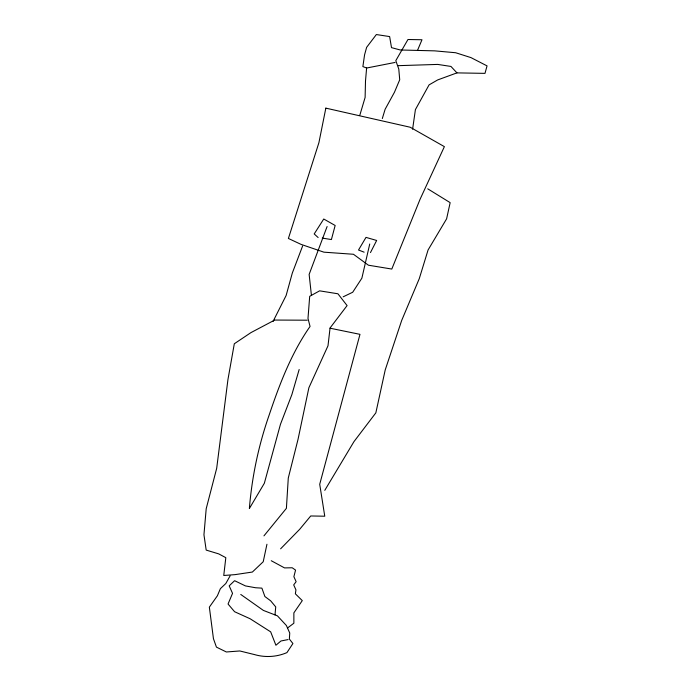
<?xml version="1.0" encoding="UTF-8"?>
<svg xmlns="http://www.w3.org/2000/svg" width="691" height="691" viewBox="0 0 691 691"><rect width="100%" height="100%" fill="white"/><g stroke="black" fill="none" stroke-linecap="round" stroke-linejoin="round"><path stroke-width="1.04" d="M412.605 129.2L415.412 109.601L429.076 84.881L437.679 79.931L456.941 72.883L484.987 73.367L487.051 65.887L470.968 57.612L455.637 52.732L434.699 50.858L400.288 49.985L391.503 47.636L389.638 36.571L376.353 34.55L366.627 47.342L364.572 54.822L362.879 66.578L366.619 68.02L365.496 81.028L365.116 97.431L359.873 115.06M274.983 614.895L275.735 606.914L270.682 600.833L264.886 596.523L261.898 588.136L255.54 587.747L245.443 585.916L234.603 580.699L229.179 585.847L232.539 593.353L228.047 604.029L234.595 611.725L250.107 618.747L270.673 631.85L275.908 645.247L280.952 640.989L288.061 639.59M266.942 544.249L263.219 561.748L252.37 572.044L234.975 574.644L223.754 575.482L225.819 557.663L218.719 553.888L206.186 550.088L203.949 534.748L206.203 508.723L216.689 468.308L227.944 379.575L234.309 343.764L250.963 332.604L274.716 320.054L307.253 320.201M369.737 244.001L361.868 278.197L352.704 292.241L343.168 296.828M299.168 369.504L291.87 394.604L280.451 424.326L264.342 483.268L249.373 508.516C251.956 476.617 258.667 445.039 269.231 414.833C279.587 384.092 291.352 353.161 310.052 326.454L307.996 318.421L309.689 296.327L319.605 290.842L337.925 293.779L347.089 305.586L330.065 327.966L328 345.785L308.886 387.729L298.02 439.381L288.285 478.025L286.402 508.326L263.953 535.862M382.313 118.55L385.12 109.29L394.475 92.214L399.718 79.759L398.785 69.057L395.796 60.67L407.958 39.508L421.985 39.75L417.494 50.426M327.111 226.518L309.136 274.396L311.373 294.902M302.606 246.013L292.31 273.066L286.126 295.506L273.031 321.479M370.48 252.56L376.655 240.468L365.997 237.384L358.517 250.012L364.122 252.172M230.112 575.871L225.81 583.515L220.386 588.663L217.389 595.78L209.347 607.147L213.45 638.726L216.438 647.122L226.346 651.976L239.812 650.965L254.582 654.602A46.055 43.896 2.6 0 0 286.938 652.606L292.924 643.537L289.374 639.063L289.745 633.008L286.385 625.502L277.411 615.836L263.392 610.421L240.77 594.459M324.77 490.36L353.956 441.644L375.844 412.855L385.215 369.935L401.687 320.443L419.282 278.628L428.075 249.969L446.602 218.848L450.161 202.644L427.729 188.816M280.615 548.818L299.695 529.289L310.734 515.97L324.761 516.212L319.717 484.279L359.976 334.34L330.03 328.199M287.508 628.007L293.865 623.222L293.865 612.874L302.287 600.617L295.368 593.811L295.938 589.889L293.692 584.888L296.128 581.692L293.882 576.683L295.567 570.101L292.198 567.769L284.537 567.907L271.261 560.721M366.619 68.02L395.045 62.449M398.042 65.671L437.679 64.418L450.955 66.44L456.941 72.883M322.239 238.084L331.404 239.552L335.152 225.482L323.742 219.012L314.198 233.947L318.128 237.531M325.841 108.133L318.905 142.691L288.397 238.464L301.112 244.407L323.915 252.172L353.464 254.271L368.424 265.206L391.797 269.058L420.059 199.302L444.382 146.639L410.169 127.23L325.841 108.133"/></g></svg>
